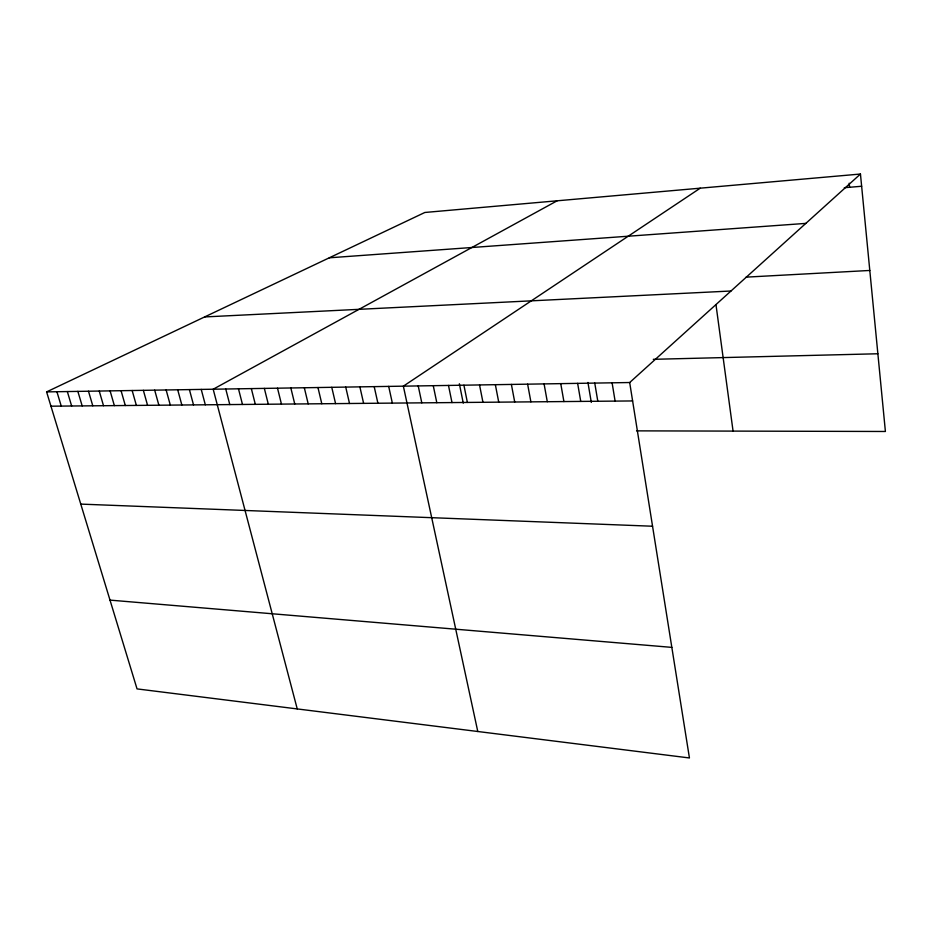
<?xml version="1.0" encoding="UTF-8"?>
<svg xmlns="http://www.w3.org/2000/svg" width="932" height="932" viewBox="0 0 932 932"><rect width="100%" height="100%" fill="white"/><g stroke="black" fill="none" stroke-linecap="round" stroke-linejoin="round"><path stroke-width="1.4" d="M629.683 382.528L689.435 757.961L137.039 688.899L46.6 391.894L629.683 382.528L860.457 174.039L885.4 431.481L636.556 430.864M700.235 188.182L403.358 386.163L477.778 731.492M557.138 200.799L213.183 389.227L297.238 708.926M46.6 391.894L424.852 212.473L860.457 174.039M844.287 187.716L861.646 186.26M329.287 257.803L805.842 223.389M746.089 277.142L869.801 270.455M204.632 316.938L730.991 291.005M653.297 359.321L877.874 353.764M50.945 406.189L632.618 400.946M80.769 504.107L652.551 526.231M110.011 600.115L671.832 647.379M56.91 391.731L61.244 406.096M67.337 391.568L71.648 406.002M77.857 391.393L82.167 405.898M88.493 391.23L92.781 405.804M99.246 391.056L103.51 405.711M110.104 390.881L114.356 405.618M121.067 390.706L125.307 405.513M132.158 390.52L136.375 405.42M143.365 390.345L147.559 405.315M154.689 390.159L158.871 405.21M166.141 389.972L170.3 405.105M177.709 389.797L181.845 405.001M189.406 389.599L193.518 404.896M201.23 389.413L205.32 404.791M225.754 389.017L229.796 404.57M238.475 388.819L242.483 404.465M251.337 388.609L255.321 404.348M264.35 388.399L268.311 404.232M277.515 388.19L281.452 404.104M290.842 387.968L294.745 403.987M304.321 387.759L308.189 403.871M317.963 387.537L321.796 403.742M331.769 387.316L335.578 403.626M345.737 387.095L349.512 403.498M359.88 386.862L363.62 403.37M374.198 386.629L377.903 403.241M388.691 386.396L392.349 403.113M418.223 385.93L421.8 402.845M433.263 385.685L436.805 402.706M448.49 385.44L451.997 402.577M459.36 383.763L463.262 403.125M463.915 385.196L467.375 402.438M479.537 384.939L482.951 402.298M495.358 384.683L498.725 402.158M511.388 384.427L514.709 402.007M527.629 384.17L530.89 401.867M544.078 383.902L547.294 401.715M560.749 383.635L563.907 401.564M577.642 383.367L580.741 401.412M587.929 382.458L591.307 402.414M594.756 383.087L597.808 401.261M612.103 382.807L615.097 401.11M715.962 304.566L733.065 431.108M849.192 183.22L849.6 187.274"/></g></svg>
